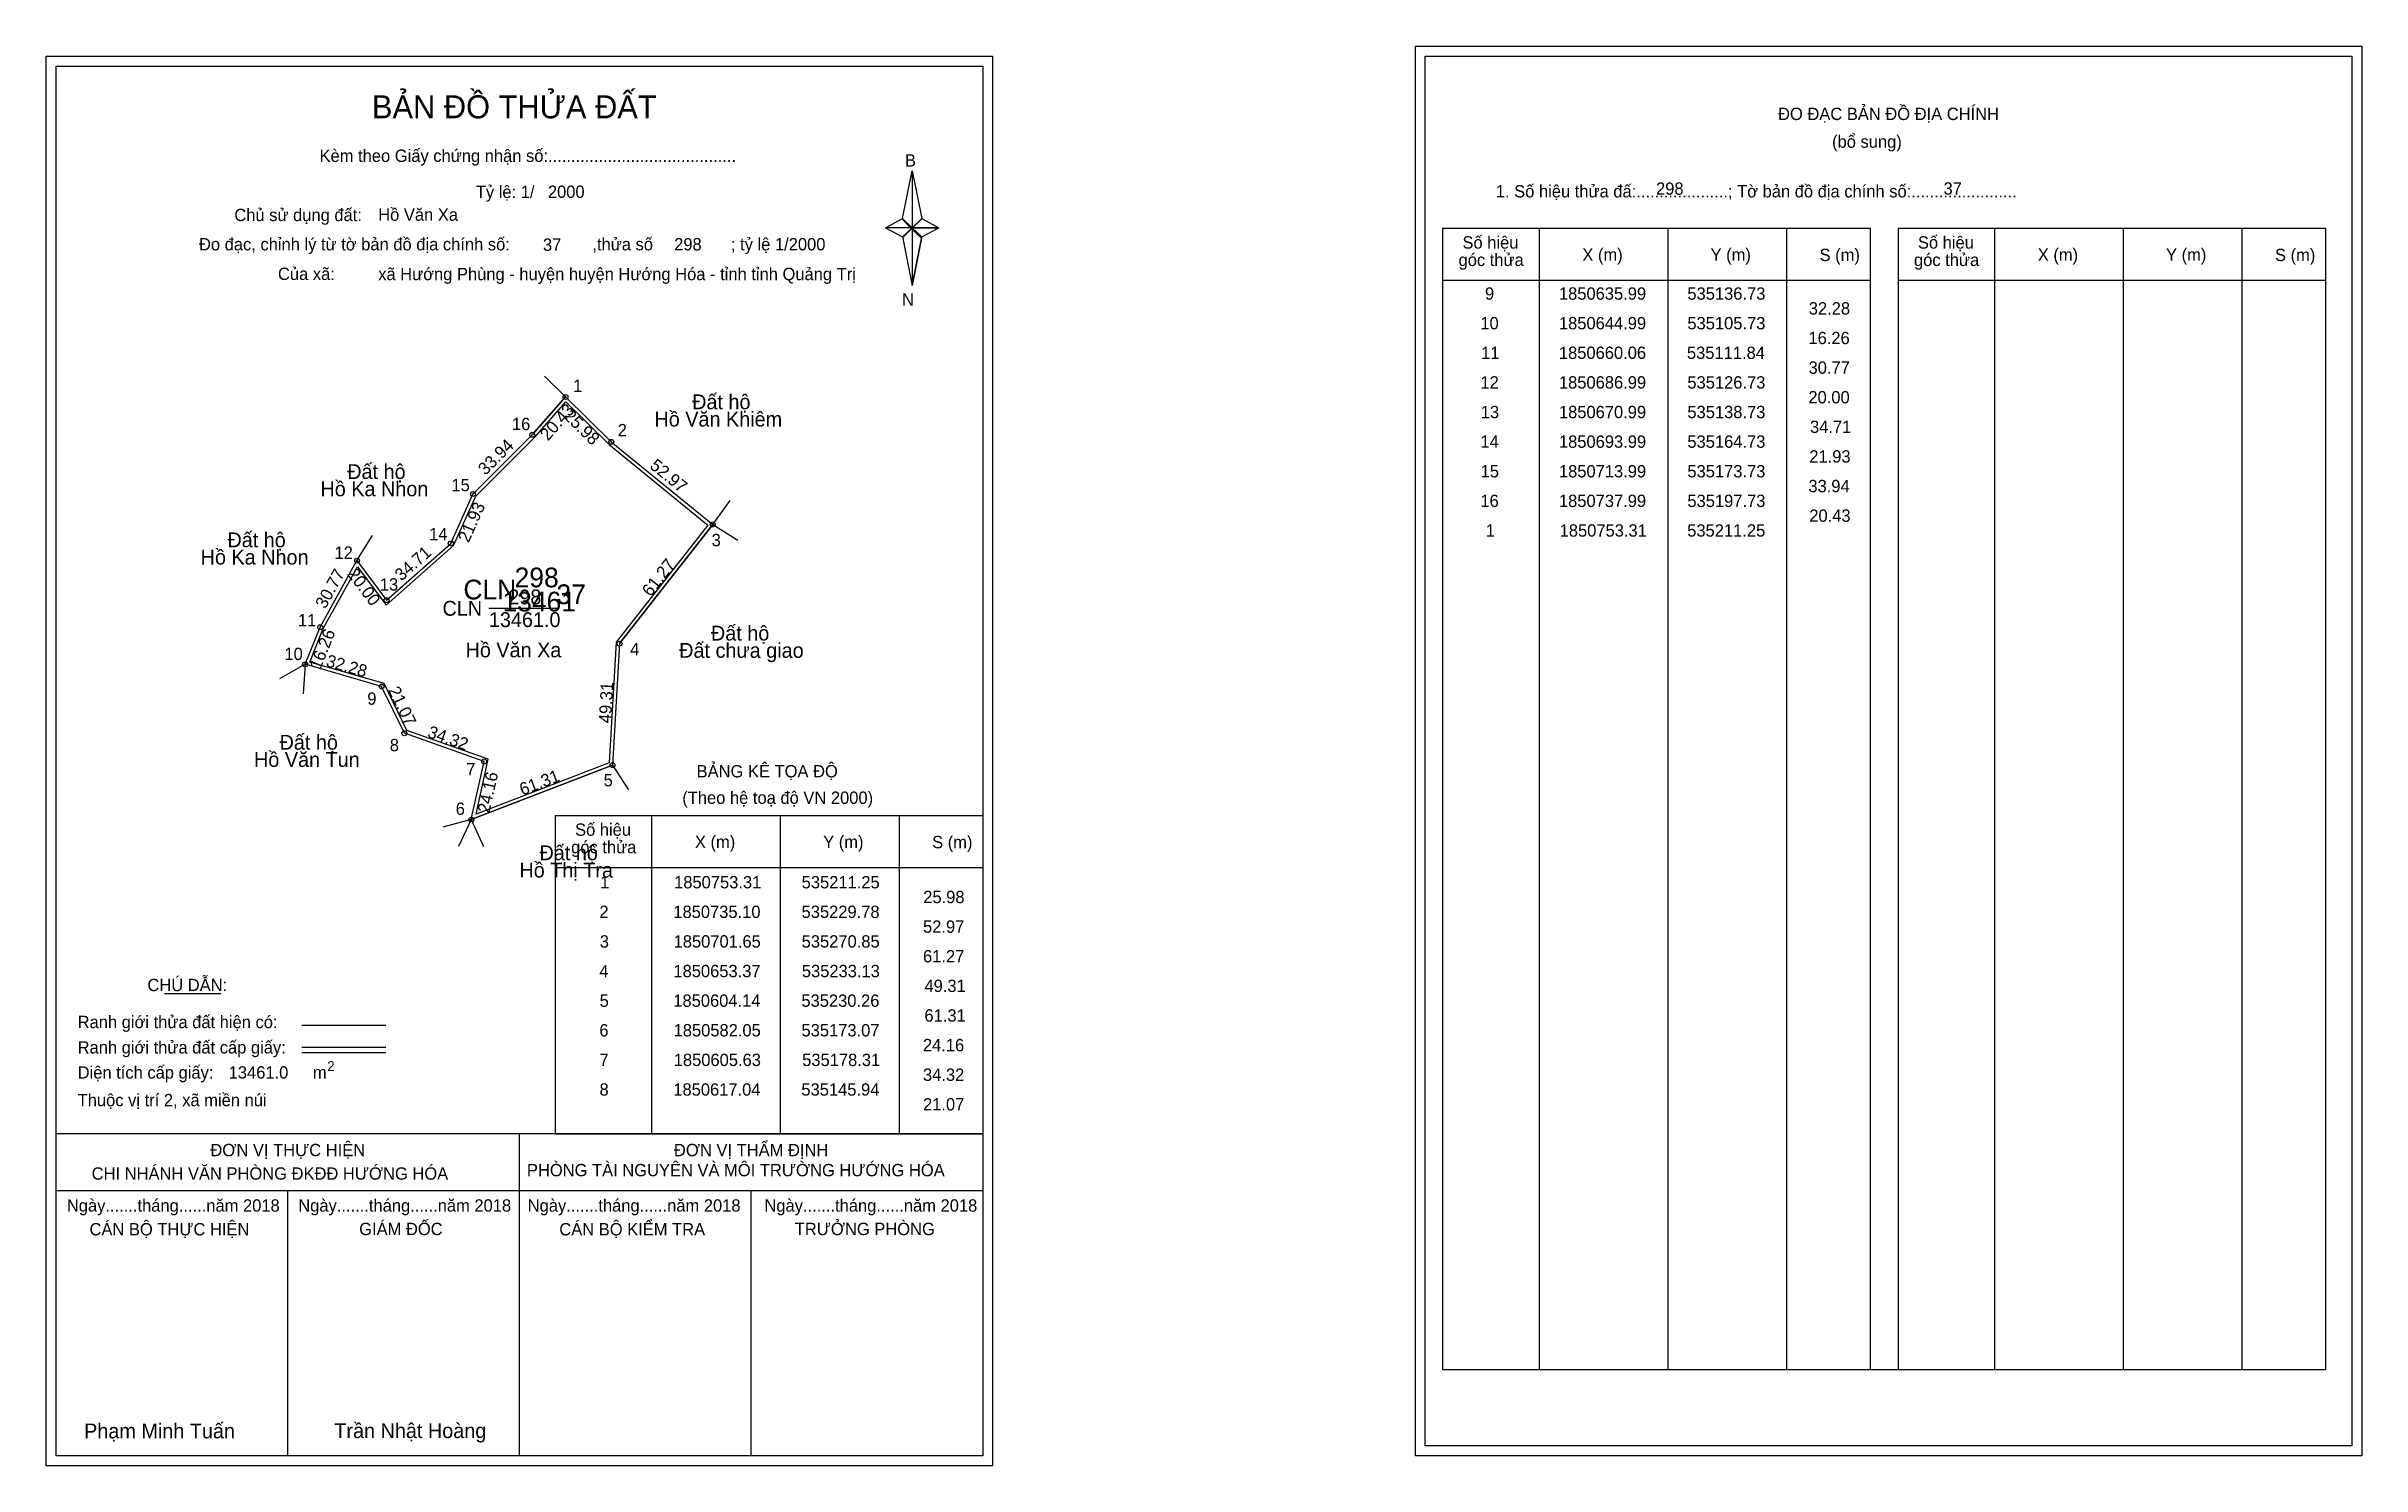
# Model space of a CAD drawing. Extents: x 535001 to 535939, y 1850320 to 1850895.
import ezdxf

# ---------------------------------------------------------------- set-up
doc = ezdxf.new("R2010")
doc.units = 0
for name, color, linetype in [('Level 1', 7, 'Continuous'), ('Level 10', 7, 'Continuous'), ('Level 11', 7, 'Continuous'), ('Level 13', 7, 'Continuous'), ('Level 2', 7, 'Continuous'), ('Level 27', 7, 'Continuous'), ('Level 3', 7, 'Continuous'), ('Level 36', 7, 'Continuous'), ('Level 4', 7, 'Continuous'), ('Level 49', 7, 'Continuous'), ('Level 5', 7, 'Continuous'), ('Level 53', 7, 'Continuous'), ('Level 55', 7, 'Continuous'), ('Level 6', 7, 'Continuous'), ('Level 63', 7, 'Continuous'), ('Level 7', 7, 'Continuous'), ('Level 9', 7, 'Continuous')]:
    doc.layers.add(name, color=color, linetype=linetype)

msp = doc.modelspace()

# ---------------------------------------------------------------- linework, layer by layer
at = {"layer": 'Level 1'}
for p, q in [((535004.88, 1850887.41), (535004.88, 1850887.41)), ((535559.53, 1850891.41), (535559.53, 1850891.41)), ((535347.73, 1850825.64), (535351.66, 1850844.92)), ((535351.66, 1850844.92), (535351.66, 1850821.87)), ((535351.66, 1850844.92), (535355.6, 1850825.64)), ((535340.84, 1850821.87), (535347.73, 1850825.64)), ((535347.73, 1850825.64), (535351.66, 1850821.87)), ((535351.37, 1850821.44), (535347.73, 1850825.2)), ((535351.66, 1850821.87), (535347.73, 1850818.19)), ((535351.37, 1850821.44), (535347.73, 1850817.75)), ((535347.73, 1850817.75), (535351.37, 1850821.44)), ((535355.3, 1850825.2), (535351.37, 1850821.44)), ((535351.37, 1850821.44), (535355.3, 1850825.2)), ((535355.3, 1850817.75), (535351.37, 1850821.44)), ((535355.6, 1850825.64), (535351.66, 1850821.87)), ((535351.66, 1850821.87), (535351.66, 1850798.47)), ((535351.66, 1850821.87), (535362.48, 1850821.87)), ((535351.66, 1850821.87), (535355.6, 1850818.19)), ((535355.6, 1850818.19), (535362.48, 1850821.87)), ((535566.59, 1850821.7), (535739.8, 1850821.7)), ((535605.77, 1850359.17), (535605.77, 1850821.7)), ((535657.92, 1850359.17), (535657.92, 1850821.7)), ((535705.86, 1850821.7), (535705.86, 1850359.17)), ((535739.8, 1850821.7), (535739.8, 1850359.17)), ((535751.11, 1850821.7), (535924.31, 1850821.7)), ((535790.29, 1850359.17), (535790.29, 1850821.7)), ((535842.43, 1850359.17), (535842.43, 1850821.7)), ((535890.38, 1850821.7), (535890.38, 1850359.17)), ((535924.31, 1850821.7), (535924.31, 1850359.17)), ((535347.73, 1850818.19), (535351.66, 1850798.47)), ((535355.6, 1850818.19), (535351.66, 1850798.47)), ((535566.59, 1850800.64), (535739.8, 1850800.64)), ((535751.11, 1850800.64), (535924.31, 1850800.64)), ((535207.07, 1850583.75), (535380.27, 1850583.75)), ((535246.25, 1850454.7), (535246.25, 1850583.75)), ((535298.39, 1850454.7), (535298.39, 1850583.75)), ((535346.34, 1850583.75), (535346.34, 1850454.7)), ((535207.07, 1850562.7), (535380.27, 1850562.7)), ((535048.72, 1850511.54), (535071.52, 1850511.54)), ((535104.45, 1850498.73), (535138.47, 1850498.73)), ((535104.45, 1850489.83), (535138.47, 1850489.83)), ((535104.45, 1850487.64), (535138.47, 1850487.64)), ((535218.54, 1850454.7), (535004.88, 1850454.7)), ((535380.27, 1850454.7), (535170.59, 1850454.7)), ((535192.58, 1850324.26), (535192.58, 1850454.7)), ((535207.07, 1850454.7), (535380.27, 1850454.7)), ((535380.28, 1850431.6), (535004.88, 1850431.6)), ((535098.73, 1850324.26), (535098.73, 1850431.6)), ((535286.43, 1850324.26), (535286.43, 1850431.6)), ((535566.59, 1850359.17), (535924.31, 1850359.17)), ((535380.27, 1850324.26), (535380.27, 1850324.26)), ((535934.93, 1850328.26), (535934.93, 1850328.26))]:
    msp.add_line(p, q, dxfattribs=at)
for points in [[(535347.73, 1850825.64), (535351.66, 1850844.92), (535351.66, 1850821.87)], [(535340.84, 1850821.87), (535347.73, 1850818.19), (535351.66, 1850821.87)], [(535351.66, 1850821.87), (535355.6, 1850825.64), (535362.48, 1850821.87)], [(535351.66, 1850821.87), (535351.66, 1850798.47), (535355.6, 1850818.19)]]:
    msp.add_lwpolyline(points, close=True, dxfattribs=at)
at = {"layer": 'Level 10'}
for p, q in [((535211.25, 1850753.31), (535197.73, 1850737.99)), ((535233.13, 1850653.37), (535270.85, 1850701.65)), ((535173.07, 1850582.05), (535230.26, 1850604.14))]:
    msp.add_line(p, q, dxfattribs=at)
for points in [[(535230.26, 1850604.14), (535173.07, 1850582.05), (535178.31, 1850605.63), (535145.94, 1850617.04), (535136.73, 1850635.99), (535105.73, 1850644.99), (535111.84, 1850660.06), (535126.73, 1850686.99), (535138.73, 1850670.99), (535164.73, 1850693.99), (535173.73, 1850713.99), (535197.73, 1850737.99), (535211.25, 1850753.31), (535229.78, 1850735.1), (535270.85, 1850701.65), (535233.13, 1850653.37)], [(535228.91, 1850605.12), (535175, 1850584.3), (535179.95, 1850606.54), (535146.95, 1850618.17), (535137.72, 1850637.16), (535107.61, 1850645.9), (535113.11, 1850659.46), (535126.91, 1850684.42), (535138.52, 1850668.94), (535165.88, 1850693.14), (535174.9, 1850713.18), (535198.75, 1850737.03), (535211.32, 1850751.28), (535228.85, 1850734.06), (535268.9, 1850701.43), (535231.76, 1850653.89)]]:
    msp.add_lwpolyline(points, close=True, dxfattribs=at)
at = {"layer": 'Level 11'}
for centre in [(535211.25, 1850753.31), (535197.73, 1850737.99), (535229.78, 1850735.1), (535173.73, 1850713.99), (535270.85, 1850701.65), (535164.73, 1850693.99), (535126.73, 1850686.99), (535138.73, 1850670.99), (535111.84, 1850660.06), (535233.13, 1850653.37), (535105.73, 1850644.99), (535136.73, 1850635.99), (535145.94, 1850617.04), (535178.31, 1850605.63), (535230.26, 1850604.14), (535230.26, 1850604.14), (535173.07, 1850582.05)]:
    msp.add_circle(centre, 1, dxfattribs=at)
at = {"layer": 'Level 27'}
for p, q in [((535211.25, 1850753.31), (535202.69, 1850761.72)), ((535270.85, 1850701.65), (535277.95, 1850711.32)), ((535270.85, 1850701.65), (535281.03, 1850695.29)), ((535126.73, 1850686.99), (535133.02, 1850697.21)), ((535105.73, 1850644.99), (535095.29, 1850639.07)), ((535105.73, 1850644.99), (535104.97, 1850633.01)), ((535230.26, 1850604.14), (535236.78, 1850594.07)), ((535173.07, 1850582.05), (535161.48, 1850578.94)), ((535173.07, 1850582.05), (535167.9, 1850571.22)), ((535173.07, 1850582.05), (535178.06, 1850571.14))]:
    msp.add_line(p, q, dxfattribs=at)
at = {"layer": 'Level 3'}
for p, q in [((535566.59, 1850821.7), (535566.59, 1850359.17)), ((535751.11, 1850821.7), (535751.11, 1850359.17)), ((535207.07, 1850583.75), (535207.07, 1850454.7))]:
    msp.add_line(p, q, dxfattribs=at)
at = {"layer": 'Level 63'}
for points in [[(535000.88, 1850891.41), (535384.28, 1850891.41), (535384.28, 1850320.26), (535000.88, 1850320.26)], [(535004.88, 1850887.41), (535380.28, 1850887.41), (535380.28, 1850324.26), (535004.88, 1850324.26)], [(535555.53, 1850895.41), (535938.93, 1850895.41), (535938.93, 1850324.26), (535555.53, 1850324.26)], [(535559.53, 1850891.41), (535934.93, 1850891.41), (535934.93, 1850328.26), (535559.53, 1850328.26)]]:
    msp.add_lwpolyline(points, close=True, dxfattribs=at)
at = {"layer": 'Level 9'}
msp.add_line((535180.18, 1850667.68), (535208.7, 1850667.68), dxfattribs=at)

# ---------------------------------------------------------------- texts
at = {"layer": 'Level 1'}
for s, height, p in [('BẢN ĐỒ THỬA ĐẤT', 9.3313, (535132.81, 1850866.22)), ('ĐO ĐẠC BẢN ĐỒ ĐỊA CHÍNH', 5, (535702.48, 1850865.53)), ('(bổ sung)', 5, (535724.36, 1850854.29)), ('Kèm theo Giấy chứng nhận số:.........................................', 5, (535111.58, 1850848.56)), ('B', 5, (535348.75, 1850846.68)), ('1. Số hiệu thửa đấ:....................; Tờ bản đồ địa chính số:.......................', 5, (535588.14, 1850834.17)), ('Chủ sử dụng đất:', 5, (535077.06, 1850824.57)), ('Đo đạc, chỉnh lý từ tờ bản đồ địa chính số:                  ,thửa số                 ; tỷ lệ 1/2000', 5, (535062.74, 1850812.71)), ('góc thửa', 5, (535573.04, 1850806.37)), ('Số hiệu', 5, (535574.62, 1850813.43)), ('X (m)', 5, (535623.19, 1850808.48)), ('Y (m)', 5, (535675.14, 1850808.48)), ('S (m)', 5, (535719.3, 1850808.38)), ('góc thửa', 5, (535757.55, 1850806.37)), ('Số hiệu', 5, (535759.14, 1850813.43)), ('X (m)', 5, (535807.7, 1850808.48)), ('Y (m)', 5, (535859.66, 1850808.48)), ('S (m)', 5, (535903.81, 1850808.38)), ('Của xã:', 5, (535094.74, 1850800.71)), ('N', 5, (535347.55, 1850790.34)), ('BẢNG KÊ TỌA ĐỘ', 5, (535264.34, 1850599.16)), ('(Theo hệ toạ độ VN 2000)', 5, (535258.53, 1850588.44)), ('Số hiệu', 5, (535215.1, 1850575.49)), ('góc thửa', 5, (535213.52, 1850568.43)), ('X (m)', 5, (535263.66, 1850570.54)), ('Y (m)', 5, (535315.62, 1850570.54)), ('S (m)', 5, (535359.77, 1850570.44)), ('CHÚ DẪN:', 5, (535041.84, 1850512.55)), ('Ranh giới thửa đất hiện có:', 5, (535013.58, 1850497.55)), ('Ranh giới thửa đất cấp giấy:', 5, (535013.58, 1850487.27)), ('2', 4, (535114.68, 1850480.17)), ('Diện tích cấp giấy:', 5, (535013.58, 1850477.11)), ('m', 5, (535108.89, 1850477.15)), ('Thuộc vị trí 2, xã miền núi', 5, (535013.58, 1850465.91)), ('ĐƠN VỊ THỰC HIỆN', 5, (535067.35, 1850445.67)), ('ĐƠN VỊ THẨM ĐỊNH', 5, (535255.15, 1850445.67)), ('CHI NHÁNH VĂN PHÒNG ĐKĐĐ HƯỚNG HÓA', 5, (535019.26, 1850436.15)), ('PHÒNG TÀI NGUYÊN VÀ MÔI TRƯỜNG HƯỚNG HÓA', 5, (535195.6, 1850437.53)), ('Ngày.......tháng......năm 2018', 5, (535009.21, 1850423.2)), ('Ngày.......tháng......năm 2018', 5, (535102.96, 1850423.2)), ('Ngày.......tháng......năm 2018', 5, (535195.91, 1850423.2)), ('Ngày.......tháng......năm 2018', 5, (535291.82, 1850423.2)), ('CÁN BỘ THỰC HIỆN', 5, (535018.38, 1850413.57)), ('GIÁM ĐỐC', 5, (535127.64, 1850413.69)), ('CÁN BỘ KIỂM TRA', 5, (535208.72, 1850413.57)), ('TRƯỞNG PHÒNG', 5, (535304.1, 1850413.69)), ('Phạm Minh Tuấn', 6, (535016.2, 1850331.34)), ('Trần Nhật Hoàng', 6, (535117.58, 1850331.44))]:
    msp.add_text(s, height=height, dxfattribs=at).set_placement(p)
at = {"layer": 'Level 11'}
msp.add_text('Tỷ lệ: 1/', height=5, dxfattribs=at).set_placement((535174.89, 1850833.93))
at = {"layer": 'Level 13'}
for s, p in [('298', (535188.04, 1850669.28)), ('CLN', (535161.39, 1850664.68)), ('13461.0', (535180.19, 1850660.08))]:
    msp.add_text(s, height=6, dxfattribs=at).set_placement(p)
at = {"layer": 'Level 2'}
msp.add_text('Hồ Văn Xa', height=6, dxfattribs=at).set_placement((535170.73, 1850647.82))
at = {"layer": 'Level 3'}
msp.add_text('CLN ', height=8, dxfattribs=at).set_placement((535169.86, 1850671.29))
at = {"layer": 'Level 36'}
for s, p in [('Hồ Văn Khiêm', (535247.26, 1850741.34)), ('Đất hộ', (535262.53, 1850748.34)), ('Hồ Ka Nhon', (535111.95, 1850713.08)), ('Đất hộ', (535122.8, 1850720.08)), ('Đất hộ', (535074.25, 1850692.41)), ('Hồ Ka Nhon', (535063.41, 1850685.41)), ('Đất chưa giao', (535257.29, 1850647.62)), ('Đất hộ', (535270.15, 1850654.62)), ('Đất hộ', (535095.38, 1850610.4)), ('Hồ Văn Tun', (535085.03, 1850603.4)), ('Đất hộ', (535200.69, 1850565.61)), ('Hồ Thị Tra', (535192.55, 1850558.61))]:
    msp.add_text(s, height=6, dxfattribs=at).set_placement(p)
at = {"layer": 'Level 4'}
msp.add_text('298', height=8, dxfattribs=at).set_placement((535190.62, 1850676.18))
at = {"layer": 'Level 49'}
for s, rotation, p in [('20.43', 48.57139, (535204.14, 1850735.28)), ('25.98', 315.49903, (535210.11, 1850745.17)), ('33.94', 45, (535178.81, 1850721.34)), ('52.97', 320.83845, (535245.01, 1850724.76)), ('21.93', 65.77225, (535171.96, 1850693.98)), ('34.71', 41.49647, (535144.78, 1850678.48)), ('30.77', 61.06114, (535113.94, 1850667.17)), ('20.00', 306.8699, (535122.54, 1850681.57)), ('61.27', 52.00035, (535245.71, 1850672.08)), ('16.26', 67.93034, (535111.83, 1850642.47)), ('32.28', 343.81079, (535113.9, 1850644.28)), ('21.07', 295.92049, (535139.21, 1850634.54)), ('49.31', 86.66356, (535229.64, 1850621)), ('34.32', 340.58311, (535154.96, 1850615.56)), ('24.16', 77.47119, (535180.36, 1850584.43)), ('61.31', 21.11937, (535193.76, 1850591.76))]:
    msp.add_text(s, height=5, rotation=rotation, dxfattribs=at).set_placement(p)
at = {"layer": 'Level 5'}
msp.add_text('13461', height=8, dxfattribs=at).set_placement((535185.71, 1850666.4))
at = {"layer": 'Level 53'}
for s, p in [('9', (535583.74, 1850792.72)), ('1850635.99', (535613.7, 1850792.72)), ('535136.73', (535665.74, 1850792.72)), ('10', (535581.87, 1850780.72)), ('1850644.99', (535613.7, 1850780.72)), ('535105.73', (535665.74, 1850780.72)), ('32.28', (535714.93, 1850786.72)), ('16.26', (535714.79, 1850774.72)), ('11', (535582.19, 1850768.72)), ('1850660.06', (535613.69, 1850768.72)), ('535111.84', (535665.56, 1850768.72)), ('30.77', (535714.84, 1850762.72)), ('12', (535581.89, 1850756.72)), ('1850686.99', (535613.7, 1850756.72)), ('535126.73', (535665.74, 1850756.72)), ('20.00', (535714.77, 1850750.72)), ('13', (535582.05, 1850744.72)), ('1850670.99', (535613.7, 1850744.72)), ('535138.73', (535665.74, 1850744.72)), ('14', (535581.87, 1850732.72)), ('1850693.99', (535613.7, 1850732.72)), ('535164.73', (535665.74, 1850732.72)), ('34.71', (535715.42, 1850738.72)), ('21.93', (535715.13, 1850726.72)), ('15', (535581.98, 1850720.72)), ('1850713.99', (535613.7, 1850720.72)), ('535173.73', (535665.74, 1850720.72)), ('33.94', (535714.77, 1850714.72)), ('16', (535581.88, 1850708.72)), ('1850737.99', (535613.7, 1850708.72)), ('535197.73', (535665.74, 1850708.72)), ('1', (535584.04, 1850696.72)), ('1850753.31', (535614, 1850696.72)), ('535211.25', (535665.68, 1850696.72)), ('20.43', (535715.13, 1850702.72)), ('1', (535225.27, 1850554.2)), ('1850753.31', (535255.23, 1850554.2)), ('535211.25', (535306.9, 1850554.2)), ('25.98', (535356.16, 1850548.2)), ('2', (535224.97, 1850542.2)), ('1850735.10', (535254.91, 1850542.2)), ('535229.78', (535306.87, 1850542.2)), ('52.97', (535356.07, 1850536.2)), ('3', (535225.12, 1850530.2)), ('1850701.65', (535255.02, 1850530.2)), ('535270.85', (535306.9, 1850530.2)), ('4', (535224.94, 1850518.2)), ('1850653.37', (535254.94, 1850518.2)), ('535233.13', (535306.97, 1850518.2)), ('61.27', (535356.07, 1850524.2)), ('49.31', (535356.65, 1850512.2)), ('5', (535225.06, 1850506.2)), ('1850604.14', (535254.9, 1850506.2)), ('535230.26', (535306.8, 1850506.2)), ('61.31', (535356.65, 1850500.2)), ('6', (535224.95, 1850494.2)), ('1850582.05', (535255.02, 1850494.2)), ('535173.07', (535306.83, 1850494.2)), ('24.16', (535356.02, 1850488.2)), ('7', (535224.98, 1850482.2)), ('1850605.63', (535255.08, 1850482.2)), ('535178.31', (535307.11, 1850482.2)), ('8', (535225.02, 1850470.2)), ('1850617.04', (535254.9, 1850470.2)), ('535145.94', (535306.79, 1850470.2)), ('34.32', (535356.05, 1850476.2)), ('21.07', (535356.07, 1850464.2))]:
    msp.add_text(s, height=5, dxfattribs=at).set_placement(p)
at = {"layer": 'Level 55'}
for s, height, p in [('1', 0.8, (535211.03, 1850753.31)), ('55', 0.22, (535211.1, 1850753.09)), ('0', 0.22, (535211.17, 1850753.09)), ('0', 0.22, (535211.17, 1850753.09)), ('16', 0.8, (535197.16, 1850737.99)), ('0', 0.22, (535197.65, 1850737.77)), ('0', 0.22, (535197.65, 1850737.77)), ('2', 0.8, (535229.51, 1850735.1)), ('55', 0.22, (535229.63, 1850734.88)), ('15', 0.8, (535173.18, 1850713.99)), ('0', 0.22, (535173.65, 1850713.77)), ('0', 0.22, (535173.65, 1850713.77)), ('3', 0.8, (535270.6, 1850701.65)), ('55', 0.22, (535270.7, 1850701.43)), ('0', 0.22, (535270.77, 1850701.43)), ('14', 0.8, (535164.16, 1850693.99)), ('0', 0.22, (535164.65, 1850693.77)), ('0', 0.22, (535164.65, 1850693.77)), ('12', 0.8, (535126.16, 1850686.99)), ('0', 0.22, (535126.65, 1850686.77)), ('0', 0.22, (535126.65, 1850686.77)), ('0', 0.22, (535126.65, 1850686.77)), ('0', 0.22, (535126.65, 1850686.77)), ('13', 0.8, (535138.19, 1850670.99)), ('0', 0.22, (535138.65, 1850670.77)), ('0', 0.22, (535138.65, 1850670.77)), ('11', 0.8, (535111.32, 1850660.06)), ('0', 0.22, (535111.76, 1850659.84)), ('0', 0.22, (535111.76, 1850659.84)), ('4', 0.8, (535232.85, 1850653.37)), ('0', 0.22, (535233.05, 1850653.15)), ('10', 0.8, (535105.16, 1850644.99)), ('0', 0.22, (535105.65, 1850644.77)), ('0', 0.22, (535105.65, 1850644.77)), ('0', 0.22, (535105.65, 1850644.77)), ('9', 0.8, (535136.46, 1850635.99)), ('0', 0.22, (535136.65, 1850635.77)), ('8', 0.8, (535145.68, 1850617.04)), ('0', 0.22, (535145.86, 1850616.82)), ('7', 0.8, (535178.04, 1850605.63)), ('0', 0.22, (535178.23, 1850605.41)), ('269', 0.22, (535230.02, 1850603.92)), ('5', 0.8, (535230, 1850604.14)), ('0', 0.22, (535230.18, 1850603.92)), ('6', 0.8, (535172.8, 1850582.05)), ('269', 0.22, (535172.83, 1850581.83)), ('0', 0.22, (535172.99, 1850581.83))]:
    msp.add_text(s, height=height, dxfattribs=at).set_placement(p)
at = {"layer": 'Level 6'}
for s, p in [('298', (535653.04, 1850835.25)), ('37', (535769.53, 1850835.29)), ('2000', (535204.09, 1850833.97)), ('Hồ Văn Xa', (535135.33, 1850824.71)), ('37', (535202.09, 1850812.53)), ('298', (535255.25, 1850812.69)), ('xã Hướng Phùng - huyện huyện Hướng Hóa - tỉnh tỉnh Quảng Trị', (535135.35, 1850800.63)), ('13461.0', (535074.76, 1850477.12))]:
    msp.add_text(s, height=5, dxfattribs=at).set_placement(p)
at = {"layer": 'Level 7'}
msp.add_text('37', height=8, dxfattribs=at).set_placement((535207.58, 1850669.36))
at = {"layer": 'Level 9'}
for s, p in [('1', (535214.34, 1850755.38)), ('16', (535189.51, 1850739.87)), ('2', (535232.36, 1850737.37)), ('15', (535165.01, 1850715.13)), ('14', (535156.01, 1850695.28)), ('12', (535117.66, 1850687.72)), ('3', (535270.42, 1850692.85)), ('13', (535135.99, 1850674.86)), ('11', (535102.82, 1850660.32)), ('4', (535237.4, 1850648.61)), ('10', (535097.36, 1850646.71)), ('9', (535130.92, 1850628.6)), ('8', (535140.04, 1850609.77)), ('7', (535171.03, 1850600.02)), ('5', (535226.68, 1850595.55)), ('6', (535166.74, 1850583.98))]:
    msp.add_text(s, height=5, dxfattribs=at).set_placement(p)

doc.saveas('drawing.dxf')
